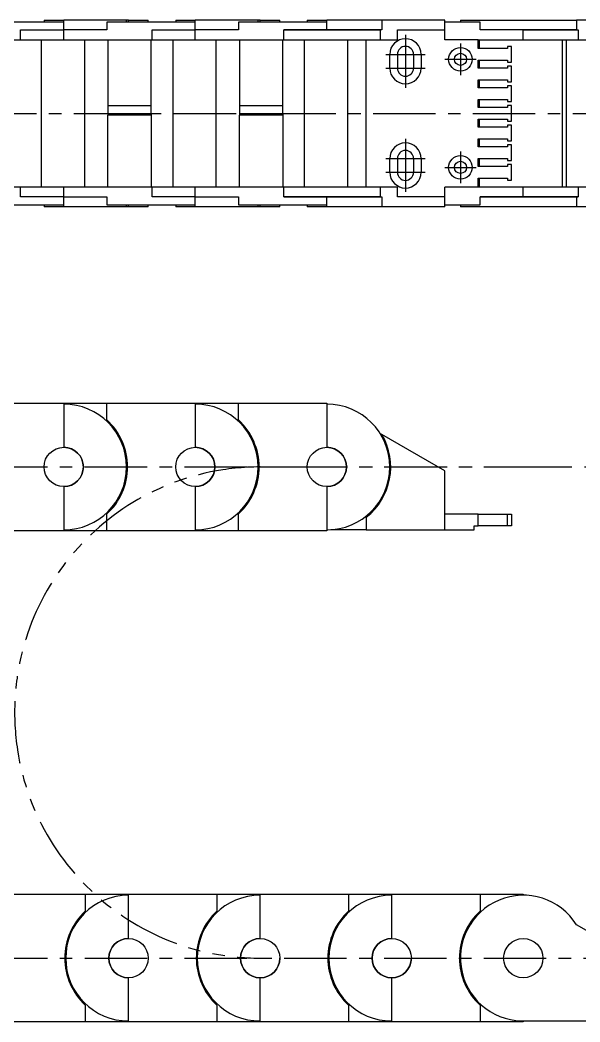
# Model space of a CAD drawing. Extents: x -186 to 859, y -439 to 95.
# Drawn here: x 225 to 510, y -415 to 95 of the extents above; entities that cross this region are included whole.
import ezdxf

# ---------------------------------------------------------------- set-up
doc = ezdxf.new("R2010")
doc.units = 0
doc.linetypes.add('CENTER', pattern=[50.8, 31.75, -6.35, 6.35, -6.35])
doc.linetypes.add('PHANTOM', pattern=[63.5, 31.75, -6.35, 6.35, -6.35, 6.35, -6.35])
doc.layers.get('0').update_dxf_attribs({"linetype": 'CONTINUOUS'})
doc.layers.add('CENTER', color=1, linetype='CONTINUOUS')

msp = doc.modelspace()

# ---------------------------------------------------------------- linework, layer by layer
at = {"color": 7, "linetype": 'CONTINUOUS'}
for p, q in [((246.821347, 94), (201.821347, 94)), ((236.821347, 95), (246.821347, 95)), ((236.821347, 95), (236.821347, 94)), ((278.821347, 95), (246.821347, 95)), ((246.821347, 94), (246.821347, 95)), ((246.821347, 90), (246.821347, 94)), ((313.821347, 94), (268.821347, 94)), ((268.821347, 94), (268.821347, 90)), ((278.821347, 94), (278.821347, 95)), ((279.821347, 95), (278.821347, 95)), ((279.821347, 95), (289.821347, 95)), ((279.821347, 94), (279.821347, 95)), ((289.821347, 94), (289.821347, 95)), ((303.821347, 95), (313.821347, 95)), ((303.821347, 95), (303.821347, 94)), ((345.821347, 95), (313.821347, 95)), ((313.821347, 94), (313.821347, 95)), ((313.821347, 90), (313.821347, 94)), ((380.821347, 94), (335.821347, 94)), ((335.821347, 94), (335.821347, 90)), ((345.821347, 94), (345.821347, 95)), ((346.821347, 95), (345.821347, 95)), ((346.821347, 95), (356.821347, 95)), ((346.821347, 94), (346.821347, 95)), ((356.821347, 94), (356.821347, 95)), ((370.821347, 95), (380.821347, 95)), ((370.821347, 95), (370.821347, 94)), ((408.843438, 95), (380.821347, 95)), ((380.821347, 94), (380.821347, 95)), ((380.821347, 90), (380.821347, 94)), ((408.843438, 95), (408.843438, 90)), ((440.821347, 95), (408.843438, 95)), ((440.821347, 90), (440.821347, 95)), ((458.821347, 94), (440.821347, 94)), ((448.821347, 95), (507.943481, 95)), ((448.821347, 95), (448.821347, 94)), ((458.821347, 90), (458.821347, 94)), ((507.943481, 95), (507.943481, 90)), ((540.821347, 95), (507.943481, 95)), ((224.821347, 90), (246.821347, 90)), ((224.821347, 85), (224.821347, 90)), ((268.821347, 90), (246.821347, 90)), ((246.821347, 85), (246.821347, 90)), ((291.821347, 90), (313.821347, 90)), ((291.821347, 85), (291.821347, 90)), ((335.821347, 90), (313.821347, 90)), ((313.821347, 85), (313.821347, 90)), ((358.821347, 90), (380.821347, 90)), ((358.821347, 85), (358.821347, 90)), ((380.821347, 90), (358.821368, 90)), ((407.943481, 90), (380.821347, 90)), ((380.821347, 90), (390.821347, 90)), ((390.821347, 90), (390.821347, 89.995)), ((390.821347, 89.995), (407.943481, 89.995)), ((407.943481, 90), (407.943481, 85)), ((408.843438, 90), (407.943481, 90)), ((416.821347, 90), (440.821347, 90)), ((416.821347, 85), (416.821347, 90)), ((440.821347, 85), (440.821347, 90)), ((480.821347, 90), (458.821347, 90)), ((480.821347, 90), (507.943481, 90)), ((507.943481, 90), (480.821347, 90)), ((480.821347, 85), (480.821347, 90)), ((507.943481, 90), (508.843438, 90)), ((508.843438, 90), (508.843438, 85)), ((179.821347, 85), (224.821347, 85)), ((224.821347, 85), (246.821347, 85)), ((235.321347, 85), (235.321347, 10)), ((246.821347, 85), (291.821347, 85)), ((257.321347, 85), (257.321347, 10)), ((269.321347, 85), (269.321347, 51.5)), ((291.321347, 51.5), (291.321347, 85)), ((291.821347, 85), (313.821347, 85)), ((302.321347, 85), (302.321347, 10)), ((313.821347, 85), (358.821347, 85)), ((324.321347, 85), (324.321347, 10)), ((336.321347, 85), (336.321347, 51.5)), ((358.321347, 51.5), (358.321347, 85)), ((358.821347, 85), (407.943481, 85)), ((369.321347, 85), (369.321347, 10)), ((391.321347, 85), (391.321347, 10)), ((400.821347, 10), (400.821347, 85)), ((407.943481, 85), (416.821347, 85)), ((457.821347, 85), (440.821347, 85)), ((457.821347, 85), (480.821347, 85)), ((457.821347, 80.5), (457.821347, 85)), ((458.321347, 85), (458.321347, 80.5)), ((480.821347, 85), (508.843438, 85)), ((500.821347, 10), (500.821347, 85)), ((502.735954, 85), (502.735954, 10)), ((508.843438, 85), (516.821347, 85)), ((412.821347, 70.5), (412.821347, 77.5)), ((416.721347, 77.5), (416.721347, 70.5)), ((424.921347, 77.5), (424.921347, 70.5)), ((428.821347, 77.5), (428.821347, 70.5)), ((472.821347, 80.5), (457.821347, 80.5)), ((472.821347, 81.5), (472.821347, 80.5)), ((474.821347, 81.5), (472.821347, 81.5)), ((474.821347, 73.5), (474.821347, 81.5)), ((457.821347, 74.5), (472.821347, 74.5)), ((457.821347, 70.5), (457.821347, 74.5)), ((458.321347, 74.5), (458.321347, 70.5)), ((472.821347, 74.5), (472.821347, 73.5)), ((472.821347, 73.5), (474.821347, 73.5)), ((472.821347, 71.5), (472.821347, 70.5)), ((474.821347, 71.5), (472.821347, 71.5)), ((474.821347, 63.5), (474.821347, 71.5)), ((472.821347, 70.5), (457.821347, 70.5)), ((457.821347, 64.5), (472.821347, 64.5)), ((457.821347, 60.5), (457.821347, 64.5)), ((458.321347, 64.5), (458.321347, 60.5)), ((472.821347, 64.5), (472.821347, 63.5)), ((472.821347, 63.5), (474.821347, 63.5)), ((472.821347, 61.5), (472.821347, 60.5)), ((474.821347, 61.5), (472.821347, 61.5)), ((474.821347, 53.5), (474.821347, 61.5)), ((472.821347, 60.5), (457.821347, 60.5)), ((269.321347, 51.5), (291.321347, 51.5)), ((269.321347, 51.5), (269.321347, 47.5)), ((291.321347, 47.5), (291.321347, 51.5)), ((336.321347, 51.5), (336.321347, 47.5)), ((336.321347, 51.5), (358.321347, 51.5)), ((358.321347, 47.5), (358.321347, 51.5)), ((457.821347, 54.5), (472.821347, 54.5)), ((457.821347, 50.5), (457.821347, 54.5)), ((458.321347, 54.5), (458.321347, 50.5)), ((472.821347, 54.5), (472.821347, 53.5)), ((472.821347, 53.5), (474.821347, 53.5)), ((472.821347, 51.5), (472.821347, 50.5)), ((474.821347, 51.5), (472.821347, 51.5)), ((474.821347, 43.5), (474.821347, 51.5)), ((269.321347, 47.5), (291.321347, 47.5)), ((269.321347, 47.5), (269.321347, 46.5)), ((291.321347, 46.5), (269.321347, 46.5)), ((269.321347, 10), (269.321347, 46.5)), ((291.321347, 46.5), (291.321347, 47.5)), ((291.321347, 47.5), (291.321347, 46.5)), ((291.321347, 46.5), (291.321347, 10)), ((336.321347, 47.5), (358.321347, 47.5)), ((336.321347, 47.5), (336.321347, 46.5)), ((336.321347, 10), (336.321347, 46.5)), ((358.321347, 46.5), (336.321347, 46.5)), ((358.321347, 46.5), (358.321347, 47.5)), ((358.321347, 47.5), (358.321347, 46.5)), ((358.321347, 46.5), (358.321347, 10)), ((472.821347, 50.5), (457.821347, 50.5)), ((457.821347, 44.5), (472.821347, 44.5)), ((457.821347, 40.5), (457.821347, 44.5)), ((458.321347, 44.5), (458.321347, 40.5)), ((472.821347, 44.5), (472.821347, 43.5)), ((472.821347, 43.5), (474.821347, 43.5)), ((472.821347, 41.5), (472.821347, 40.5)), ((474.821347, 41.5), (472.821347, 41.5)), ((474.821347, 33.5), (474.821347, 41.5)), ((472.821347, 40.5), (457.821347, 40.5)), ((457.821347, 34.5), (472.821347, 34.5)), ((457.821347, 30.5), (457.821347, 34.5)), ((458.321347, 34.5), (458.321347, 30.5)), ((472.821347, 34.5), (472.821347, 33.5)), ((472.821347, 33.5), (474.821347, 33.5)), ((472.821347, 31.5), (472.821347, 30.5)), ((474.821347, 31.5), (472.821347, 31.5)), ((474.821347, 23.5), (474.821347, 31.5)), ((472.821347, 30.5), (457.821347, 30.5)), ((412.821347, 17.5), (412.821347, 24.5)), ((416.721347, 24.5), (416.721347, 17.5)), ((424.921347, 24.5), (424.921347, 17.5)), ((428.821347, 24.5), (428.821347, 17.5)), ((457.821347, 24.5), (472.821347, 24.5)), ((457.821347, 20.5), (457.821347, 24.5)), ((472.821347, 20.5), (457.821347, 20.5)), ((458.321347, 24.5), (458.321347, 20.5)), ((472.821347, 24.5), (472.821347, 23.5)), ((472.821347, 23.5), (474.821347, 23.5)), ((472.821347, 21.5), (472.821347, 20.5)), ((474.821347, 21.5), (472.821347, 21.5)), ((474.821347, 13.5), (474.821347, 21.5)), ((457.821347, 14.5), (472.821347, 14.5)), ((457.821347, 10), (457.821347, 14.5)), ((458.321347, 14.5), (458.321347, 10)), ((472.821347, 14.5), (472.821347, 13.5)), ((472.821347, 13.5), (474.821347, 13.5)), ((224.821347, 10), (179.821347, 10)), ((246.821347, 10), (224.821347, 10)), ((224.821347, 5), (224.821347, 10)), ((291.821347, 10), (246.821347, 10)), ((246.821347, 5), (246.821347, 10)), ((313.821347, 10), (291.821347, 10)), ((291.821347, 5), (291.821347, 10)), ((358.821347, 10), (313.821347, 10)), ((313.821347, 5), (313.821347, 10)), ((407.943481, 10), (358.821347, 10)), ((358.821347, 5), (358.821347, 10)), ((407.943481, 10), (407.943481, 5)), ((416.821347, 10), (407.943481, 10)), ((416.821347, 5), (416.821347, 10)), ((480.821347, 10), (440.821347, 10)), ((457.821347, 10), (440.821347, 10)), ((440.821347, 5), (440.821347, 10)), ((508.843438, 10), (480.821347, 10)), ((480.821347, 5), (480.821347, 10)), ((516.821347, 10), (508.843438, 10)), ((508.843438, 10), (508.843438, 5)), ((201.821347, 1), (246.821347, 1)), ((246.821347, 5), (224.821347, 5)), ((236.821347, 1), (236.821347, 0)), ((246.821347, 0), (236.821347, 0)), ((246.821347, 1), (246.821347, 5)), ((246.821347, 5), (268.821347, 5)), ((246.821347, 0), (246.821347, 1)), ((278.821347, 0), (246.821347, 0)), ((268.821347, 5), (268.821347, 1)), ((268.821347, 1), (313.821347, 1)), ((278.821347, 0), (278.821347, 1)), ((279.821347, 0), (278.821347, 0)), ((289.821347, 0), (279.821137, 0)), ((279.821347, 0), (279.821347, 1)), ((289.821347, 0), (289.821347, 1)), ((313.821347, 5), (291.821347, 5)), ((303.821347, 1), (303.821347, 0)), ((313.821347, 0), (303.821347, 0)), ((313.821347, 1), (313.821347, 5)), ((313.821347, 5), (335.821347, 5)), ((313.821347, 0), (313.821347, 1)), ((345.821347, 0), (313.821347, 0)), ((335.821347, 5), (335.821347, 1)), ((335.821347, 1), (380.821347, 1)), ((345.821347, 0), (345.821347, 1)), ((346.821347, 0), (345.821347, 0)), ((356.821347, 0), (346.821137, 0)), ((346.821347, 0), (346.821347, 1)), ((356.821347, 0), (356.821347, 1)), ((380.821347, 5), (358.821347, 5)), ((358.821368, 5), (407.943481, 5)), ((370.821347, 1), (370.821347, 0)), ((390.821347, 0), (370.821347, 0)), ((380.821347, 1), (380.821347, 5)), ((390.821347, 5), (380.821347, 5)), ((380.821347, 0), (380.821347, 1)), ((408.843438, 0), (380.821347, 0)), ((407.943481, 5.005), (390.821347, 5.005)), ((390.821347, 5.005), (390.821347, 5)), ((408.843438, 0), (400.821347, 0)), ((407.943481, 5), (408.843438, 5)), ((408.843438, 5), (408.843438, 0)), ((440.821347, 0), (408.843438, 0)), ((440.821347, 5), (416.821347, 5)), ((440.821347, 0), (440.821347, 5)), ((440.821347, 1), (458.821347, 1)), ((448.821347, 1), (448.821347, 0)), ((507.943481, 0), (448.821347, 0)), ((507.943481, 5), (458.821347, 5)), ((458.821347, 5), (480.821347, 5)), ((458.821347, 1), (458.821347, 5)), ((480.821347, 5), (508.843438, 5)), ((507.943481, 5), (507.943481, 0)), ((508.843438, 5), (507.943481, 5)), ((540.821347, 0), (507.943481, 0)), ((201.821347, -100), (246.821347, -100)), ((246.821347, -100), (268.821347, -100)), ((246.821347, -100), (246.821347, -100.5)), ((246.821347, -100.5), (246.821347, -122.5)), ((268.821347, -100), (313.821347, -100)), ((268.821347, -108.578253), (268.821347, -100)), ((313.821347, -100), (335.821347, -100)), ((313.821347, -100), (313.821347, -100.5)), ((313.821347, -100.5), (313.821347, -122.5)), ((335.821347, -100), (380.821347, -100)), ((335.821347, -108.578253), (335.821347, -100)), ((380.821347, -100), (380.821347, -100.5)), ((380.821347, -100.5), (380.821347, -122.5)), ((407.943481, -115.517955), (408.843438, -116.037546)), ((440.821347, -134.5), (408.843438, -116.037546)), ((440.821347, -164.5), (440.821347, -134.5)), ((246.821347, -142.5), (246.821347, -164.5)), ((313.821347, -142.5), (313.821347, -164.5)), ((380.821347, -142.5), (380.821347, -164.5)), ((268.821347, -165), (268.821347, -156.421747)), ((335.821347, -165), (335.821347, -156.421747)), ((457.821347, -156.5), (440.821347, -156.5)), ((457.821347, -156.5), (472.821347, -156.5)), ((457.821347, -162.5), (457.821347, -156.5)), ((472.821347, -162.5), (472.821347, -156.5)), ((472.821347, -156.5), (474.821347, -156.5)), ((474.821347, -156.5), (474.821347, -162.5)), ((400.821347, -158.117377), (400.821347, -164.5)), ((455.821347, -164.5), (455.821347, -162.5)), ((455.821347, -162.5), (457.821347, -162.5)), ((472.821347, -162.5), (457.821347, -162.5)), ((474.821347, -162.5), (472.821347, -162.5)), ((246.821347, -165), (201.821347, -165)), ((246.821347, -164.5), (246.821347, -165)), ((268.821347, -165), (246.821347, -165)), ((313.821347, -165), (268.821347, -165)), ((313.821347, -164.5), (313.821347, -165)), ((335.821347, -165), (313.821347, -165)), ((380.821347, -165), (335.821347, -165)), ((380.821347, -164.5), (380.821347, -165)), ((382.821347, -164.5), (382.821347, -164.437439)), ((400.821347, -164.5), (382.821347, -164.5)), ((400.821347, -164.5), (440.821347, -164.5)), ((440.821347, -164.5), (455.821347, -164.5)), ((212.821347, -350), (257.821347, -350)), ((257.821347, -350), (257.821347, -358.578253)), ((257.821347, -350), (279.821347, -350)), ((279.821347, -350), (324.821347, -350)), ((279.821347, -350.5), (279.821347, -350)), ((279.821347, -372.5), (279.821347, -350.5)), ((324.821347, -350), (324.821347, -358.578253)), ((324.821347, -350), (346.821347, -350)), ((346.821347, -350), (391.821347, -350)), ((346.821347, -350.5), (346.821347, -350)), ((346.821347, -372.5), (346.821347, -350.5)), ((391.821347, -350), (391.821347, -358.578253)), ((391.821347, -350), (413.821347, -350)), ((413.821347, -350), (458.821347, -350)), ((413.821347, -350.5), (413.821347, -350)), ((413.821347, -372.5), (413.821347, -350.5)), ((458.821347, -350), (480.821347, -350)), ((458.821347, -350), (458.821347, -358.578253)), ((480.821347, -350), (480.821347, -350.5)), ((540.821347, -384.5), (507.943481, -365.517955)), ((279.821347, -414.5), (279.821347, -392.5)), ((346.821347, -414.5), (346.821347, -392.5)), ((413.821347, -414.5), (413.821347, -392.5)), ((257.821347, -406.421747), (257.821347, -415)), ((324.821347, -406.421747), (324.821347, -415)), ((391.821347, -406.421747), (391.821347, -415)), ((458.821347, -406.421747), (458.821347, -415)), ((257.821347, -415), (212.821347, -415)), ((279.821347, -415), (257.821347, -415)), ((279.821347, -415), (279.821347, -414.5)), ((324.821347, -415), (279.821347, -415)), ((346.821347, -415), (324.821347, -415)), ((346.821347, -415), (346.821347, -414.5)), ((391.821347, -415), (346.821347, -415)), ((413.821347, -415), (391.821347, -415)), ((413.821347, -415), (413.821347, -414.5)), ((458.821347, -415), (413.821347, -415)), ((480.821347, -415), (458.821347, -415)), ((480.821347, -414.5), (480.821347, -415)), ((482.821347, -414.437439), (482.821347, -414.5)), ((482.821347, -414.5), (540.821347, -414.5))]:
    msp.add_line(p, q, dxfattribs=at)
at = {"color": 3, "linetype": 'PHANTOM'}
msp.add_line((346.821347, -132.5), (858.602198, -132.5), dxfattribs=at)
at = {"color": 7, "linetype": 'CONTINUOUS'}
for centre, radius in [((448.821347, 75), 6), ((448.821347, 75), 3.1), ((448.821347, 20), 6), ((448.821347, 20), 3.1), ((246.821347, -132.5), 10), ((313.821347, -132.5), 10), ((380.821347, -132.5), 10), ((279.821347, -382.5), 10), ((346.821347, -382.5), 10), ((413.821347, -382.5), 10), ((480.821347, -382.5), 10), ((480.821347, -382.5), 10)]:
    msp.add_circle(centre, radius, dxfattribs=at)
for centre, radius, start, end in [((420.821347, 77.5), 8, 0, 180), ((420.821347, 77.5), 4.1, 0, 180), ((420.821347, 70.5), 8, 180, 0), ((420.821347, 70.5), 4.1, 180, 0), ((420.821347, 24.5), 8, 0, 180), ((420.821347, 24.5), 4.1, 0, 180), ((420.821347, 17.5), 8, 180, 0), ((420.821347, 17.5), 4.1, 180, 0), ((246.821347, -132.5), 32, 270, 90), ((313.821347, -132.5), 32, 270, 90), ((380.821347, -132.5), 32, 270, 90), ((246.821347, -132.5), 32.5, 312.603667, 47.396333), ((313.821347, -132.5), 32.5, 312.603667, 47.396333), ((380.821347, -132.5), 32.5, 307.979872, 30.433439), ((246.821347, -132.5), 10, 270, 90), ((313.821347, -132.5), 10, 270, 90), ((380.821347, -132.5), 10, 270, 90), ((279.821347, -382.5), 32, 90, 270), ((346.821347, -382.5), 32, 90, 270), ((413.821347, -382.5), 32, 90, 270), ((480.821347, -382.5), 32, 32.052013, 273.583322), ((279.821347, -382.5), 32.5, 132.603667, 227.396333), ((346.821347, -382.5), 32.5, 132.603667, 227.396333), ((413.821347, -382.5), 32.5, 132.603667, 227.396333), ((480.821347, -382.5), 32.5, 132.603667, 227.396333), ((279.821347, -382.5), 10, 90, 270), ((346.821347, -382.5), 10, 90, 270), ((413.821347, -382.5), 10, 90, 270), ((346.821347, -382.5), 10, 270, 0), ((413.821347, -382.5), 10, 270, 0)]:
    msp.add_arc(centre, radius, start, end, dxfattribs=at)
at = {"color": 3, "linetype": 'PHANTOM'}
msp.add_arc((346.821347, -257.5), 125, 90, 270, dxfattribs=at)
at = {"layer": 'CENTER', "color": 1, "linetype": 'CENTER'}
for p, q in [((420.821347, 87.5), (420.821347, 60.5)), ((448.821347, 83), (448.821347, 67)), ((410.821347, 77.5), (430.821347, 77.5)), ((440.821347, 75), (456.821347, 75)), ((410.821347, 70.5), (430.821347, 70.5)), ((-2, 47.5), (576.821347, 47.5)), ((420.821347, 34.5), (420.821347, 7.5)), ((448.821347, 28), (448.821347, 12)), ((410.821347, 24.5), (430.821347, 24.5)), ((410.821347, 17.5), (430.821347, 17.5)), ((440.821347, 20), (456.821347, 20)), ((155.930496, -132.5), (476.821347, -132.5)), ((155.930496, -382.5), (576.821347, -382.5))]:
    msp.add_line(p, q, dxfattribs=at)

doc.saveas('drawing.dxf')
